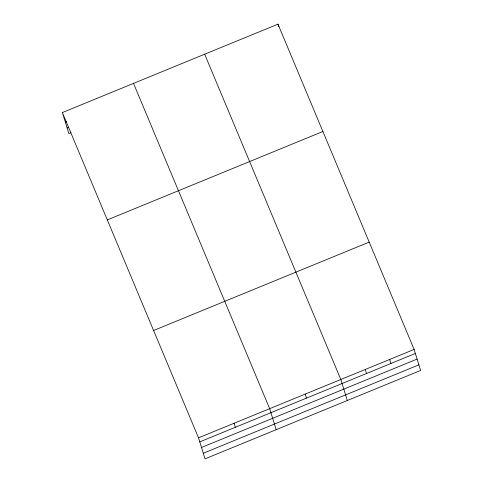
<?xml version="1.0" encoding="UTF-8"?>
<svg xmlns="http://www.w3.org/2000/svg" width="483" height="483" viewBox="0 0 483 483"><rect width="100%" height="100%" fill="white"/><g stroke="black" fill="none" stroke-linecap="round" stroke-linejoin="round"><path stroke-width="0.72" d="M62.373 112.557L277.973 24.15L414.124 349.432L420.627 370.443L205.027 458.85L198.525 437.84L62.373 112.557L68.876 133.568L70.965 132.71M65.35 122.187L66.745 121.619M67.137 127.965L68.532 127.391M107.298 219.904L322.904 131.497M153.594 330.499L369.199 242.092M198.525 437.84L414.124 349.432M199.769 441.873L415.374 353.465M201.502 447.475L417.107 359.068M203.289 453.247L418.894 364.84M204.671 54.211L340.823 379.493L347.325 400.504M133.519 83.384L269.671 408.666L276.173 429.677M389.69 359.455L390.94 363.482M277.973 24.15L278.806 26.837M365.257 369.471L366.5 373.504M305.244 394.08L306.494 398.107M234.098 423.253L235.342 427.286"/></g></svg>
